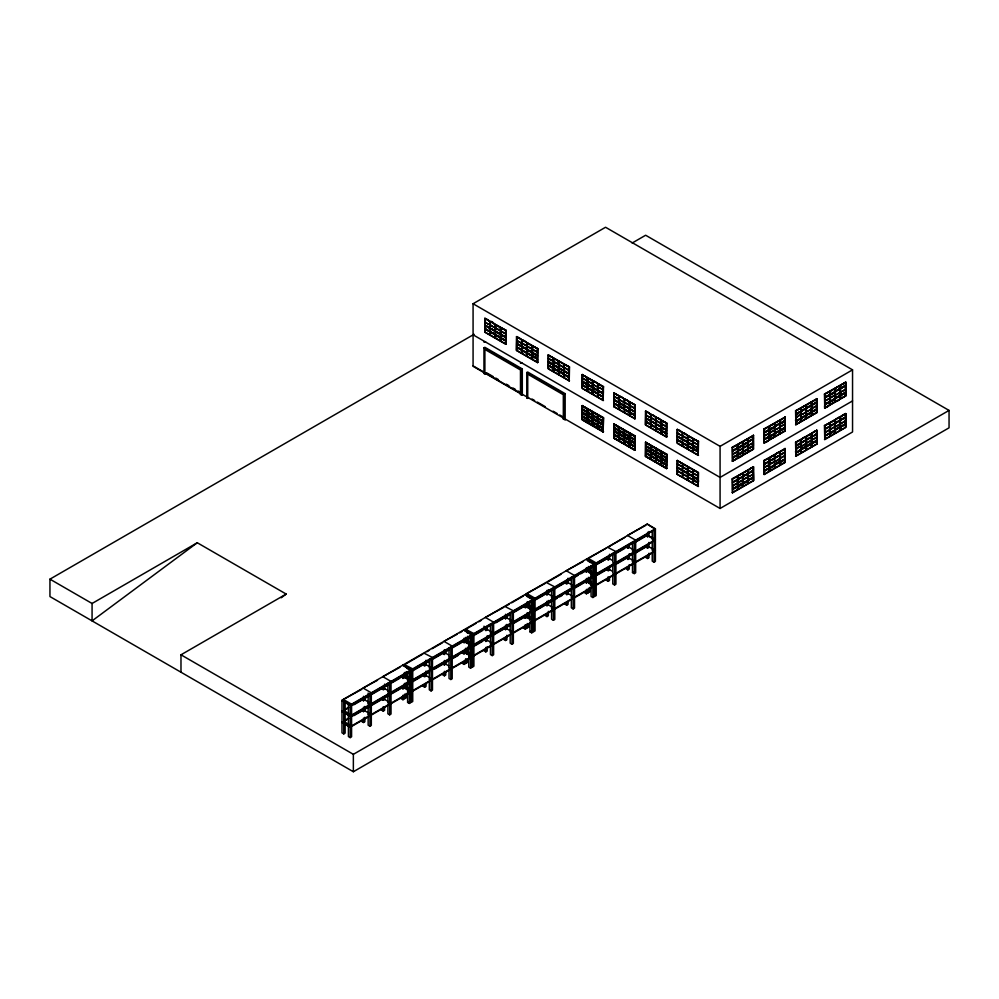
<?xml version="1.0" encoding="UTF-8"?>
<svg xmlns="http://www.w3.org/2000/svg" width="999" height="999" viewBox="0 0 999 999"><rect width="100%" height="100%" fill="white"/><g stroke="black" fill="none" stroke-linecap="round" stroke-linejoin="round"><path stroke-width="1.5" d="M197.278 542.744L92.07 620.891L92.07 603.483L197.278 542.744L286.189 594.068L281.181 597.789M483.528 372.34L473.076 366.296L473.076 303.746L605.556 227.26L852.547 369.855L852.547 431.98L720.079 508.466L522.302 394.28L520.479 394.255L520.479 369.967L484.89 349.425L484.89 373.713L485.776 373.201M484.802 318.406L506.156 330.369L505.844 344.33L484.802 332.18L484.802 318.406L505.844 330.557L505.844 344.33M485.014 318.756C491.221 319.268 492.857 329.021 485.014 321.728L485.139 318.681M485.014 325.174L489.985 327.909L485.014 325.174L485.139 322.128M485.014 325.649L489.985 328.371L489.86 331.418L485.014 328.621L485.014 325.649L489.985 328.371M489.86 325L485.014 322.202M490.272 324.762C489.223 313.549 502.759 335.264 490.397 324.7M632.13 243.044L645.641 235.24L949.05 410.414L949.05 427.822L353.359 771.74L49.95 596.565L49.95 579.158L474.088 334.29M485.014 328.621L489.86 331.418M506.156 344.156L485.014 332.068L485.014 329.096L489.985 331.818L489.985 334.79M490.272 328.209L495.254 330.944L490.272 328.209L490.397 325.162L495.254 327.972L495.117 331.019M490.397 328.609L495.254 331.406L490.397 328.609L490.272 331.656L495.254 334.39L490.272 331.656M484.802 332.18L485.114 318.219M489.985 331.818L485.014 329.096M490.397 332.055L495.254 334.852L490.397 332.055L490.397 335.027M500.374 327.635L500.511 330.532L500.374 327.635L495.529 324.837L495.529 327.809L500.511 330.532M500.786 327.872L500.786 330.844L500.786 327.872L506.156 330.369M495.529 331.256L500.511 333.978L500.511 331.006L495.529 328.271L495.529 331.256L500.374 334.053L500.511 331.006M495.529 331.718L500.511 334.453L500.511 337.425L500.374 334.528L495.529 331.718L495.529 334.69L500.374 337.5L495.654 334.615M500.786 331.318L500.924 334.215L505.644 337.088L500.786 334.29L500.786 331.318L505.769 334.041L505.644 337.088M495.529 335.164L500.511 337.899L500.511 340.871L500.374 337.974L495.529 335.164L495.654 338.062M484.84 341.596L483.953 342.108L485.776 342.133M495.254 337.824L495.254 334.852M500.786 334.765L505.769 337.487L500.786 334.765L500.786 337.737L505.769 340.459L500.786 337.737M484.89 373.713L483.953 373.176L483.953 347.802L484.84 347.29L522.302 368.918L522.302 395.367M500.786 338.199L505.769 340.934L500.786 338.199L500.786 341.183L500.924 338.124M516.483 336.7L537.837 348.663L537.524 362.625L516.483 350.474L516.483 336.7L537.524 348.838L537.524 362.625M516.695 337.05C522.902 337.562 524.537 347.302 516.695 340.022L516.82 336.975M505.769 343.906L505.644 341.009M516.695 343.469L521.678 346.191L516.695 343.469L516.82 340.422M516.695 343.943L521.678 346.665L521.54 349.712L516.695 346.915L516.695 343.943L521.678 346.665M521.54 343.294L516.695 340.497M521.953 343.057C519.567 336.738 529.22 342.345 526.935 345.791L522.077 342.982M516.695 346.915L521.54 349.712M537.837 362.437L516.695 350.362L516.695 347.39L521.678 350.112L521.678 353.084M532.192 348.826L527.21 346.091L527.21 343.119L532.067 345.929L532.192 348.826L532.192 345.854M521.953 346.503L526.935 349.225L526.935 346.253L522.077 343.456L521.953 346.503L526.935 349.225M522.077 346.903C527.684 347.202 530.182 357.367 521.953 349.95L522.077 346.903L526.935 349.7M516.483 350.474L516.795 336.513M526.935 345.791L526.798 342.882M526.935 346.253L526.798 349.3M527.21 346.091L527.335 343.044M527.335 346.491L527.335 349.463L532.192 352.272L527.21 349.538L527.21 346.566L532.192 349.288L532.192 352.272L532.192 349.288M521.678 350.112L516.695 347.39M521.953 349.95L526.935 352.672M526.935 353.147L521.953 350.424L526.935 353.147L526.798 356.193L526.798 353.221M532.467 346.154L532.467 349.138L532.467 346.154L537.837 348.663M485.776 373.626L483.953 373.601M522.077 353.321L522.077 350.349M532.467 349.6L532.604 352.51L537.325 355.382L532.467 352.572L532.467 349.6L537.45 352.335L537.325 355.382M532.467 353.047L537.45 355.781L537.325 358.828L532.467 356.019L532.467 353.047L537.45 355.781M532.467 356.019L537.325 358.828M521.366 362.687L520.479 363.199L522.302 363.224M532.604 356.418C533.191 365.035 529.42 349.85 537.45 359.215L537.45 362.2M537.45 359.215L532.467 356.493M483.953 347.802L521.416 369.43L522.302 368.918M548.164 354.982L569.517 366.958L569.205 380.919L548.164 368.768L548.164 354.982L569.205 367.132L569.205 380.919M548.501 355.269L553.359 358.067L553.221 361.114L553.221 358.142M548.501 358.241L553.359 361.039M548.501 358.716L553.359 361.513C556.381 370.592 540.771 355.307 553.359 364.485M528.621 397.939L526.798 397.914L526.798 372.54L527.684 372.028L565.147 393.656L565.147 420.104M553.633 358.379L553.633 361.351L553.633 358.379L558.616 361.101L558.478 364.148L558.478 361.176M553.359 361.513L553.221 364.56M553.633 361.825L553.758 364.722L558.616 367.52L558.616 364.548L553.633 361.825L553.633 364.797L558.616 367.52M558.891 361.413L558.891 364.385L558.891 361.413L563.873 364.136L563.748 367.182L558.891 364.385M553.359 364.96L548.376 362.237L553.359 364.96L553.359 367.932L548.376 365.209L553.359 367.932M553.633 365.272L558.616 367.994L558.478 371.041L553.633 368.244L553.633 365.272L558.616 367.994M558.616 364.548L558.478 367.595M558.891 364.86L559.015 367.757L563.873 370.554L563.873 367.582L558.891 364.86L558.891 367.832L563.748 370.629M553.221 368.481L553.221 371.453L553.221 368.481L548.376 365.671L553.359 368.406M553.633 368.244L558.616 370.966M553.633 368.718L558.616 371.441L558.616 374.413L558.478 371.516L553.633 368.718L553.633 371.69L553.758 368.643M558.891 368.306L563.873 371.029L563.748 374.076L558.891 371.278L558.891 368.306L563.873 371.029M569.13 367.182L569.005 370.229L564.285 367.345M558.891 371.278L563.748 374.076M559.015 371.678C559.615 380.282 555.844 365.11 563.873 374.475L563.873 377.447M520.479 394.255L521.366 393.743L484.84 372.652M569.517 366.958L564.285 364.373L564.148 367.42M522.302 394.717L520.479 394.692M564.148 370.866L569.13 373.601L564.148 370.866L564.285 367.819L569.13 370.617L569.005 373.676M564.285 371.266L569.13 374.063L564.285 371.266L564.148 374.313L569.13 377.035L564.148 374.313M563.873 374.475L558.891 371.753M564.285 374.712L569.13 377.51L564.285 374.712L564.285 377.684M526.798 397.914L527.684 397.402M569.13 380.482L569.13 377.51M582.13 374.6L603.483 386.563L603.171 400.524L582.13 388.374L582.13 374.6L603.171 386.738L603.171 400.524M582.467 374.875L587.312 377.672L587.187 380.719L587.187 377.747M582.467 377.847L587.312 380.644M582.467 378.321L587.312 381.118C590.347 390.197 574.737 374.925 587.312 384.091M587.599 377.984L587.599 380.956L587.599 377.984L592.582 380.706L592.444 383.766L592.444 380.781M526.798 372.54L564.26 394.168L565.147 393.656M587.312 381.118L587.187 384.165M587.599 381.431L587.724 384.328L592.582 387.125L592.582 384.153L587.599 381.431L587.599 384.403L592.582 387.125M592.857 381.019L592.857 383.991L592.857 381.019C599.063 381.531 600.699 391.283 592.857 383.991M587.312 384.565L582.33 381.843L587.312 384.565L587.312 387.537L582.33 384.815L587.312 387.537M587.599 384.877L592.582 387.6L592.444 390.646L587.599 387.849L587.599 384.877L592.582 387.6M592.582 384.153L592.444 387.2M592.857 384.465L592.981 387.362L597.702 390.247L592.857 387.437L592.857 384.465L597.839 387.187L597.702 390.247M587.187 388.087L587.187 391.059L587.187 388.087L582.33 385.289L587.312 388.012M587.599 387.849L592.582 390.572M587.599 388.324L592.582 391.046L592.582 394.018L592.444 391.121L587.599 388.324L587.599 391.296L587.724 388.249M592.857 387.912L597.839 390.634L597.702 393.681L592.857 390.884L592.857 387.912L597.839 390.634M603.483 386.563L602.971 389.835L598.239 386.963M592.857 390.884L597.702 393.681M592.981 391.283C593.581 399.9 589.81 384.715 597.839 394.081L597.839 397.053M598.114 390.472L603.096 393.206L598.114 390.472C595.766 384.153 605.456 389.66 602.971 393.281M598.239 390.871L603.096 393.681L598.239 390.871L598.114 393.918L603.096 396.653L598.114 393.918M597.839 394.081L592.857 391.358M598.239 394.318L603.096 397.115L598.239 394.318L598.239 397.29M582.13 405.656L603.483 417.619L603.171 432.018L582.13 419.867L582.13 405.656L603.483 418.057L598.239 415.484M582.467 405.944L603.171 418.231M582.467 406.368L587.312 409.165M527.734 398.451L527.734 374.163L563.324 394.717L563.324 418.993L564.21 418.481M563.324 418.993L565.147 419.018M582.467 408.916L587.187 411.788M582.467 409.34L587.312 412.187M582.467 409.815L587.187 412.687M613.811 392.882L635.164 404.857L634.852 418.818L613.811 406.668L613.811 392.882L634.852 405.032L634.852 418.818M587.312 408.741L587.187 422.552L587.312 408.741L582.33 406.019M587.599 409.053L587.599 422.789L587.599 409.053L592.582 411.775L592.444 425.586L592.582 411.775M603.096 400.099L602.971 397.19M587.724 409.403L592.582 412.212M587.724 411.95L592.444 414.822M582.467 415.796L587.187 418.681M587.724 412.849L592.444 415.721M618.868 396.041L618.868 399.013L618.868 396.041L614.023 393.244L614.023 396.216L618.993 398.938M619.28 396.278L619.28 399.25L619.28 396.278C625.486 396.778 627.122 406.531 619.28 399.25M614.023 399.662L618.993 402.385L618.993 399.413L614.023 396.69L614.023 399.662L618.993 402.385M592.857 412.088L592.857 425.824L592.857 412.088L597.839 414.81L597.839 428.559M587.312 415.584L582.33 412.862L587.312 415.634M592.981 412.437L597.839 415.247M614.023 400.124L618.993 402.859L618.868 405.906L614.023 403.109L614.023 400.124L618.993 402.859M587.599 415.934L592.582 418.668L587.599 415.896M582.467 419.243L603.483 431.406L582.442 419.255M618.993 399.413L618.868 402.46M592.444 415.297L587.599 412.45M592.981 414.985L597.702 417.857M619.28 399.725L619.405 402.622L624.125 405.494L619.28 402.697L619.28 399.725L624.263 402.447L624.125 405.494M614.023 403.109L618.993 405.831M592.981 415.422L597.839 418.256M587.187 419.155L582.33 416.346L587.312 419.081M587.724 418.843L592.444 421.715M614.023 403.571L618.993 406.306L618.993 409.278L618.868 406.381L614.023 403.571L614.023 406.556L635.164 418.631M592.981 415.884L597.702 418.768M587.599 419.38L592.444 422.19M180.981 672.215L180.981 654.807L286.189 594.068M619.28 403.171L624.263 405.894L624.125 408.941L619.28 406.143L619.28 403.171L624.263 405.894M613.811 406.668L614.123 392.707M624.537 402.285C622.152 395.966 631.805 401.573 629.52 405.007L624.662 402.21M598.239 418.019L602.971 420.891M619.28 406.143L624.125 408.941M619.405 406.543C619.992 415.147 616.233 399.975 624.263 409.34L624.263 412.312M592.981 421.878L597.702 424.75M598.239 418.931L602.971 421.803M603.483 417.619L603.096 431.593M629.795 402.347L629.795 405.319L629.795 402.347L635.164 404.857M624.537 405.731L629.52 408.454L629.52 405.482L624.662 402.684L624.537 405.731L629.52 408.454M597.702 421.778L592.857 418.981L597.839 421.665M624.662 406.131C630.269 406.431 632.767 416.595 624.537 409.178L624.662 406.131L629.52 408.928M598.239 421.903L603.096 424.7L598.114 422.015M629.52 405.007L629.382 402.11M629.52 405.482L629.382 408.529M603.096 421.253L598.114 418.531M629.795 405.794L629.919 408.691L634.652 411.576L629.795 408.766L629.795 405.794L634.777 408.516L634.652 411.576M624.263 409.34L619.28 406.618M624.537 409.178L629.52 411.9M597.702 425.224L592.857 422.427L597.839 425.149M598.239 424.912L602.971 427.784M629.52 412.375L624.537 409.652L629.52 412.375L629.382 415.422L629.382 412.45M598.114 425.462L602.971 428.259M629.795 409.24L634.777 411.963L629.795 409.24L629.795 412.212L634.777 414.935L629.795 412.212M624.662 412.55L624.662 409.578M598.239 428.783L598.239 415.047L603.096 417.844L603.171 432.018M629.795 412.687L634.777 415.409L629.795 412.687L629.795 415.659L629.919 412.612M613.811 423.951L635.164 435.914L634.852 450.312L613.811 438.161L613.811 423.951L635.164 436.351L629.919 433.766M618.993 427.035L618.868 440.846L618.993 427.035L614.023 424.3L634.852 436.526M614.023 424.737L618.993 427.46M614.023 427.272L618.868 430.082M614.023 427.747L618.868 430.544M614.023 428.184L618.868 430.981M645.491 411.176L666.845 423.139L666.533 437.1L645.491 424.962L645.491 411.176L666.533 423.326L666.533 437.1M619.28 427.335L619.28 441.083L619.28 427.335L624.263 430.07L624.263 443.806M634.777 418.381L634.652 415.484M619.405 427.697L624.263 430.494M619.405 430.244L624.125 433.116M645.704 417.944L650.674 420.679L645.704 417.944L645.829 414.897M619.405 430.669L624.125 433.591M614.023 434.165L618.868 436.963M619.405 431.143L624.125 434.016M645.704 418.419L650.674 421.153L650.549 424.2L645.704 421.391L645.704 418.419L650.674 421.153M624.662 430.731L629.52 433.541M613.811 438.161L635.164 450.124M650.549 417.782L645.704 414.972M650.961 417.545C648.576 411.226 658.229 416.82 655.943 420.267L651.086 417.47M624.662 433.279L629.382 436.151M645.704 421.391L650.549 424.2M624.662 433.703L629.52 436.513M666.845 436.925L645.704 424.837L645.704 421.865L650.674 424.587L650.674 427.572M618.868 437.437L614.148 434.528L618.993 437.362M619.405 437.125L624.125 440.01M624.662 434.178L629.382 437.05M624.263 440.397L619.28 437.637L624.125 440.472M629.52 433.104L629.382 446.915L629.52 433.104L624.537 430.382L624.662 444.043M650.961 420.991L655.943 423.713L655.943 420.741L651.086 417.944L650.961 420.991L655.943 423.713M629.795 433.416L629.795 447.152L629.795 433.416L634.777 436.138L634.852 450.312M624.125 436.988L619.28 434.228L624.263 436.963M651.086 421.378C656.693 421.678 659.19 431.843 650.961 424.438L651.086 421.378L655.943 424.188M624.537 437.225L629.52 439.997L624.662 437.187M645.491 424.962L645.804 411.001M655.943 420.267L655.806 417.37M655.943 420.741L655.806 423.788M656.218 420.579C653.833 414.26 663.486 419.855 661.201 423.301L656.343 420.504M629.919 436.313L634.652 439.185M650.674 424.587L645.704 421.865M650.961 424.438L655.943 427.16M629.795 436.863L634.652 439.66M624.662 440.172L629.382 443.044M629.919 437.212L634.652 440.097M655.943 427.634L650.961 424.9L655.943 427.634L655.806 430.681L655.806 427.709M635.164 435.914L634.652 449.95L613.811 437.737L634.852 449.875M661.475 420.641L661.475 423.613L661.475 420.641L666.845 423.139M656.218 424.026L661.201 426.748L661.201 423.776L656.343 420.979L656.218 424.026L661.201 426.748M656.343 424.425C661.95 424.712 664.447 434.89 656.218 427.472L656.343 424.425L661.201 427.222M651.086 427.797L651.086 424.825M661.201 423.301L661.063 420.404M661.201 423.776L661.063 426.823M661.475 424.088L661.613 426.985L666.333 429.857L661.475 427.06L661.475 424.088L666.458 426.81L666.333 429.857M656.218 427.472L661.201 430.194M629.382 443.519L624.537 440.709L629.52 443.444M629.919 443.206L634.652 446.078M661.201 430.669L656.218 427.934L661.201 430.669L661.063 433.716L661.063 430.744M661.475 427.535L666.458 430.257L661.475 427.535L661.475 430.507L666.458 433.229L661.475 430.507M656.343 430.844L656.343 427.872M634.652 446.553L629.795 443.743L634.777 446.478M661.475 430.981L666.458 433.703L661.475 430.981L661.475 433.953L661.613 430.906M645.491 442.245L666.845 454.208L666.533 468.606L645.491 456.456L645.491 442.245L666.845 454.645L661.613 452.06M650.674 459.065L650.674 445.317L645.704 442.594L666.533 454.82M645.704 442.594L645.491 456.456M645.704 443.032L650.674 445.754M645.704 445.566L650.549 448.364M645.704 446.041L650.549 448.838M645.704 446.478L650.549 449.275M677.172 429.47L698.526 441.433L698.214 455.394L677.172 443.244L677.172 429.47L698.214 441.62L698.214 455.394M677.509 429.745C683.428 430.269 685.239 440.197 677.509 432.717M666.458 436.675L666.333 433.778M651.086 445.991L655.943 448.788M645.704 449.488L650.674 452.21L645.704 449.45M651.086 448.526L655.806 451.411M677.509 433.191L682.367 435.989L682.23 439.048L677.384 436.238L682.23 439.048M651.086 448.963L655.806 451.873M645.829 452.385L650.549 455.257M651.086 449.438L655.806 452.31M645.704 452.934L650.549 455.731M655.943 448.364L655.806 462.175L655.943 448.364L650.961 445.629L651.086 459.303M656.343 449.026L661.201 451.823M655.943 455.207L650.961 452.485L655.943 455.244M682.642 435.839C680.257 429.508 689.909 435.114 687.624 438.561L682.767 435.764M656.343 451.573L661.063 454.445M656.343 451.998L661.063 454.92M651.086 455.419L655.806 458.291M656.343 452.472L661.063 455.344M661.201 451.398L661.063 465.209L661.201 451.398L656.218 448.663L656.343 462.337M687.899 435.901L687.899 438.873L687.899 435.901L692.881 438.623L692.757 441.67L692.757 438.698M661.475 451.71L661.475 465.447L661.475 451.71L666.458 454.433L666.533 468.606M682.367 439.435L677.384 436.713L682.367 439.435L682.23 442.482L677.384 439.685L682.23 442.482M682.642 439.273L687.624 442.008L687.624 439.036L682.767 436.226L682.642 439.273L687.624 442.008M682.767 439.672C688.373 439.972 690.871 450.137 682.642 442.719L682.767 439.672L687.624 442.47M687.624 438.561L687.487 435.664M687.624 439.036L687.487 442.082M687.899 439.335L688.024 442.245L692.881 445.042L692.881 442.07L687.899 439.335L687.899 442.32L692.881 445.042M661.613 454.607L666.333 457.48M682.367 442.882L677.384 440.159L682.367 442.882L682.367 445.854M682.642 442.719L687.624 445.454M661.613 455.032L666.333 457.954M655.806 458.766L650.961 455.969L655.943 458.691M656.343 458.454L661.063 461.338M687.624 445.916L682.642 443.194L687.624 445.916L687.487 448.963L687.487 445.991M661.613 455.507L666.333 458.379M656.218 459.003L661.063 461.8M693.294 441.833L693.294 438.861L693.294 441.833L698.014 444.705L698.139 441.658M666.845 454.208L666.333 468.244L645.491 456.019L666.533 468.169M687.899 442.782L692.881 445.517L692.757 448.563L687.899 445.754L687.899 442.782L692.881 445.517M682.767 446.091L682.767 443.119M692.881 442.07L692.757 445.117M693.156 442.382L698.139 445.104L698.014 448.151L693.156 445.354L693.156 442.382L693.294 445.279L698.014 448.151M687.899 445.754L692.881 448.489M661.613 461.488L666.333 464.373M687.899 446.228L692.881 448.963L692.881 451.935L692.757 449.038L687.899 446.228L687.899 449.2L688.024 446.153M698.526 441.433L693.156 438.936M666.333 464.847L661.475 462.038L666.458 464.772M677.172 460.527L698.526 472.502L698.214 486.463L677.172 474.313L677.172 460.527L698.214 472.677L698.214 486.463M698.139 448.551L693.156 445.829L693.156 448.801L698.014 451.598L693.294 448.726L693.294 445.754L698.139 448.551L698.014 451.598M677.509 460.814L682.367 463.611L682.367 466.583L677.509 463.786M698.139 451.998L693.156 449.263C694.068 457.629 690.197 442.669 698.139 451.998L698.139 454.97M677.509 464.26L682.367 467.057L682.23 470.104L677.384 467.307L682.23 470.104M682.642 466.895L682.767 463.848L687.624 466.645L687.624 469.617L682.767 466.82M677.509 470.679L682.23 473.551L682.367 470.504L677.384 467.782L682.367 470.504M473.076 303.746L720.079 446.341L852.547 369.855M677.509 471.153L682.367 473.951L682.367 476.923M687.624 466.645L687.624 469.617M687.899 466.958L687.899 469.93L687.899 466.958L692.881 469.68L692.757 472.739L692.881 469.68M682.642 470.342L687.624 473.064L687.624 470.092L682.767 467.295L682.642 470.342L687.624 473.064M687.624 473.538L682.642 470.816L687.624 473.538L687.487 476.585L687.487 473.613M677.172 474.313L698.526 486.276M687.624 470.092L687.487 473.139M687.899 470.404L688.024 473.301L692.881 476.098L692.881 473.126L687.899 470.404L687.899 473.376L692.881 476.098M687.624 476.511L682.767 473.713M732.217 447.352L753.558 435.389L753.558 449.175L732.529 461.313L732.217 447.352L737.587 444.855L737.587 447.827L732.729 450.624L737.587 447.827M763.898 429.058L785.251 417.095L785.251 430.881L764.21 443.019L763.898 429.058L769.267 426.561L769.267 429.533L764.41 432.33L769.267 429.533M795.579 410.776L816.932 398.801L816.932 412.587L795.891 424.737L795.579 410.776L800.948 408.266L800.948 411.238L796.091 414.048L800.948 411.238M824.45 394.106L845.803 382.142L845.803 395.916L824.762 408.067L824.45 394.106L829.819 391.596L829.819 394.568L824.962 397.377L829.819 394.568M693.156 469.992L698.139 472.727L698.139 475.699L693.156 472.964L693.156 469.992L693.294 472.889M753.558 435.389L732.529 447.54L732.529 461.313M785.251 417.095L764.21 429.245L764.21 443.019M816.932 398.801L795.891 410.951L795.891 424.737M845.803 382.142L824.762 394.28L824.762 408.067M737.986 444.617L742.844 441.82L742.844 444.792C734.814 454.158 738.586 438.973 737.986 447.589M743.244 441.583L747.976 438.698L748.101 441.758C740.072 451.123 743.843 435.939 743.244 444.555M753.358 435.739L748.376 438.474L748.513 441.521L753.358 438.711L753.234 435.664M769.667 426.323L774.387 423.451L774.525 426.498C766.495 435.864 770.266 420.691 769.667 429.295M779.782 420.492L774.799 423.214L774.937 426.261L779.782 423.464L779.782 420.492L779.657 423.389L774.937 426.261M780.194 420.254L785.039 417.457L785.039 420.429C777.01 429.795 780.781 414.61 780.194 423.226M806.205 405.232L801.223 407.954L801.348 411.001L806.205 408.204L806.205 405.232L806.081 408.129L801.348 411.001M811.463 402.197L806.48 404.92L806.618 407.967L811.463 405.169L811.463 402.197L811.338 405.094L806.618 407.967M811.875 401.96L816.72 399.163L816.595 402.06L811.737 404.857L811.737 401.885L811.737 404.857M830.231 391.358L834.952 388.486L835.077 391.533C827.047 400.911 830.818 385.726 830.231 394.343M840.334 385.527L835.351 388.249L835.489 391.296L840.334 388.499L840.334 385.527L840.209 388.424L835.489 391.296M845.591 382.492L840.621 385.214L840.746 388.261L845.591 385.464L845.466 382.417M687.899 473.851L692.881 476.573L692.881 479.545L692.757 476.648L687.899 473.851L687.899 476.823L692.881 479.545M682.767 477.16L682.767 474.188L687.624 476.985L687.487 480.032L687.624 476.985M692.881 473.126L692.757 476.173M737.861 447.515L742.844 444.792M743.119 444.48L748.101 441.758M769.542 429.22L774.525 426.498M780.057 423.151L785.039 420.429M830.094 394.268L835.077 391.533M693.156 473.439L698.139 476.173L698.014 479.22L693.156 476.411L693.156 473.439L693.294 476.336L698.014 479.22M811.875 404.932L816.595 402.06M687.899 476.823L688.024 473.776M737.587 448.301L732.604 451.024L737.587 448.301L737.587 451.273L732.729 454.07M737.861 447.989L742.844 445.267L742.844 448.239L737.861 450.961L737.861 447.989L742.844 445.267M743.119 444.955L748.101 442.22L743.119 444.955L743.244 448.002L743.244 445.03M748.376 441.908L753.234 439.11L753.358 442.157C745.516 449.438 747.152 439.697 753.358 439.185M769.267 430.007L764.285 432.729L769.267 430.007L769.267 432.979L764.41 435.776L764.41 432.804M769.542 429.695L774.525 426.973L769.542 429.695L769.667 432.742L769.667 429.77M774.799 426.66L779.657 423.863L779.782 426.91C771.94 434.19 773.576 424.438 779.782 423.938M780.057 423.626L785.039 420.891L785.039 423.876L780.057 426.598L780.057 423.626L785.039 420.891M800.811 411.638C788.411 420.929 804.058 405.694 800.948 414.685L796.091 417.495L796.091 414.51M801.223 411.401L806.081 408.603L806.205 411.65C798.363 418.931 799.999 409.19 806.205 408.678M806.48 408.366L811.338 405.569L811.463 408.616C803.621 415.896 805.256 406.143 811.463 405.644M811.737 405.332L816.72 402.609L811.737 405.332L811.875 408.379L811.875 405.407M829.819 395.042L824.837 397.777L829.819 395.042L829.819 398.014L824.962 400.824L824.962 397.852M830.094 394.73L835.077 392.008L830.094 394.73L830.231 397.777L830.231 394.805M835.351 391.695L840.209 388.898L840.334 391.945C832.492 399.225 834.128 389.485 840.334 388.973M840.621 388.661L845.466 385.864L845.591 388.911C837.761 396.191 839.397 386.438 845.591 385.939M687.899 477.297L687.899 480.269L687.899 477.297L692.881 480.019L692.757 483.066L692.881 480.019M743.119 447.927L748.101 445.192L747.976 442.145M769.542 432.667L774.525 429.945L774.387 426.898M811.737 408.304L816.72 405.582L816.595 402.535M830.094 397.714L835.077 394.98L834.952 391.933M737.587 454.72L732.729 457.517L737.587 454.72L737.587 451.748L732.729 454.545M737.861 451.436L742.844 448.701L742.844 451.685C734.814 461.051 738.586 445.866 737.986 454.483M743.119 448.401L747.976 445.591L748.101 448.638C740.072 458.017 743.843 442.832 743.244 451.448M748.513 448.401L748.376 445.354L753.358 442.632L753.358 445.604L748.376 448.326L753.358 445.604M769.267 433.454L764.285 436.176L764.285 439.148L769.267 436.426L769.13 433.379L769.13 436.351M769.542 433.141L774.387 430.344L774.525 433.391C766.495 442.757 770.266 427.572 769.667 436.188M774.937 433.154L774.799 430.107L779.782 427.372L779.782 430.357L774.799 433.079L779.782 430.357M780.057 427.072L785.039 424.338L785.039 427.31C777.01 436.688 780.781 421.503 780.194 430.119M801.348 417.894L801.223 414.847L806.205 412.125L806.205 415.097L801.223 417.819L806.205 415.097M806.618 414.86L806.48 411.813L811.463 409.091L811.463 412.063L806.48 414.785L811.463 412.063M811.737 408.778L816.72 406.056L816.595 408.953L811.737 411.75L811.737 408.778L811.737 411.75M829.819 398.489L824.837 401.211L824.837 404.195L829.819 401.461L829.682 398.414L829.682 401.386M830.094 398.176L834.952 395.379L835.077 398.426C827.047 407.792 830.818 392.619 830.231 401.223M835.489 398.189L835.351 395.142L840.334 392.42L840.334 395.392L835.351 398.114L840.334 395.392M840.746 395.154L840.621 392.108L845.591 389.385L845.591 392.357L840.621 395.08L845.591 392.357M693.294 479.782L693.294 476.81C690.684 480.269 700.549 485.964 698.139 479.607L693.294 476.81L698.139 479.607M737.861 454.408L742.844 451.685M743.119 451.373L748.101 448.638M769.542 436.113L774.525 433.391M780.057 430.045L785.039 427.31M830.094 401.148L835.077 398.426M693.294 480.257C693.88 488.873 690.109 473.688 698.139 483.054L698.139 486.026M764.41 439.223L769.267 436.426M796.091 420.929L800.948 418.131C802.16 407.03 788.223 428.359 800.948 418.131M811.875 411.825L816.595 408.953M824.962 404.27L829.819 401.461M737.587 455.182L732.604 457.917L737.587 455.182L737.587 458.166L732.729 460.964M737.861 454.882C745.766 447.502 744.005 457.48 737.861 457.854L737.861 454.882L742.844 452.147M743.119 451.835L748.101 449.113L743.119 451.835L743.244 454.895L743.244 451.91M753.246 435.202L753.246 448.988L748.376 451.773L748.376 448.801L753.234 446.004L753.358 449.051L732.217 461.138M769.267 436.9L764.285 439.622L769.267 436.9C771.59 440.297 761.85 445.929 764.41 439.697M769.542 436.588L774.525 433.866L769.542 436.588L769.667 439.635L769.667 436.663M774.799 433.554L779.782 430.819L779.782 433.791L774.937 436.6L774.799 433.554L779.782 430.819M785.039 427.784L780.194 430.581L780.057 433.491L780.057 430.507L784.914 427.709L785.039 430.756L763.898 442.844M800.811 418.531L795.966 421.328L800.811 418.531L800.948 421.578L796.091 424.375L796.091 421.403M801.223 418.294L806.205 415.572L806.205 418.544L801.348 421.341L801.223 418.294L806.205 415.572M806.48 415.259L811.463 412.537L811.463 415.509L806.618 418.306L806.48 415.259L811.463 412.537M811.737 412.225L816.72 409.49L811.737 412.225L811.875 415.272L811.875 412.3M829.819 401.935L824.837 404.657L829.819 401.935C832.155 405.332 822.402 410.964 824.962 404.732M830.094 401.623L835.077 398.901L830.094 401.623L830.231 404.67L830.231 401.698M835.489 398.663C842.944 391.146 841.757 401.099 835.351 401.561L835.351 398.589L840.334 395.866M845.803 395.916L840.621 398.526L840.621 395.554L845.466 392.757L845.591 395.804L824.45 407.879M753.358 446.078L748.376 448.801M845.591 392.832L840.621 395.554M743.119 454.82L748.101 452.085L747.976 449.038M769.542 439.56L774.525 436.838L774.387 433.791M780.057 433.491L785.251 430.881M811.737 415.197L816.932 412.587M830.094 404.595L835.077 401.873L834.952 398.826M795.579 424.55L816.72 412.475L816.62 398.626M852.547 400.924L720.079 477.41L473.076 334.802M343.768 733.89L343.768 723.538L345.142 722.752L345.142 733.104L343.768 733.89L341.983 732.854L341.983 700.237L402.535 665.284L410.764 670.029L410.764 702.647L409.39 703.433L407.604 702.409L407.604 693.531M411.363 670.204L403.134 664.934L463.698 629.969L471.928 634.727L471.928 667.344L470.554 668.131L468.756 667.095L468.756 658.216M472.527 634.889L464.298 629.62L524.85 594.667L533.079 599.412L533.079 632.03L531.705 632.817L529.92 631.793L529.92 622.914M533.678 599.587L525.449 594.318L586.013 559.353L594.243 564.11L594.243 596.715L592.869 597.514L591.071 596.478L591.071 587.599M586.613 559.527L647.165 524.05L655.394 528.796L655.394 561.413L654.02 562.2L652.235 561.163L652.235 552.297M361.713 689.372L343.356 699.45L351.586 704.195L351.586 736.812L350.212 737.612L348.414 736.575L348.414 726.223M377.51 680.244L363.087 688.061L371.316 692.806L371.316 725.424L369.942 726.223L368.144 725.187L368.144 716.308M399.85 667.344L382.804 676.673L391.034 681.418L391.034 714.035L389.66 714.834L387.874 713.798L387.874 704.919M405.819 663.898L422.864 654.058M426.86 651.76L429.483 650.237M432.105 648.726L442.594 642.669M457.08 634.303L443.968 641.358L452.197 646.116L452.197 678.733L450.824 679.52L449.026 678.483L449.026 669.605M459.702 632.792L462.325 631.281M466.983 628.596L476.161 623.289M478.783 621.778L481.406 620.267M503.746 607.367L485.389 617.444L493.618 622.19L493.618 654.807L492.257 655.606L490.459 654.57L490.459 645.691M509.053 604.295L505.119 606.568L513.349 610.801L513.349 643.418L511.975 644.218L510.189 643.181L510.189 634.303M511.675 602.784L523.476 595.966M545.179 583.441L526.823 593.518L535.052 598.276L535.052 630.893L533.678 631.68L533.678 599.063L594.243 564.11M547.864 581.893L560.976 574.325M583.329 561.426L566.283 570.741L574.512 575.499L574.512 608.116L573.139 608.903L571.341 607.867L571.341 598.988M606.343 548.139L587.986 558.216L596.216 562.961L596.216 595.579L594.842 596.378L594.842 563.761L655.394 528.796M609.015 546.59L624.75 537.499M645.791 525.349L627.434 535.439L635.664 540.184L635.664 572.802L634.29 573.601L632.504 572.564L632.504 563.686M588.399 560.564L589.772 559.765M732.217 478.846L753.558 466.883L753.558 480.669L732.529 492.807L732.217 478.846L737.587 476.348L737.587 479.32L732.729 482.117M763.898 460.564L785.251 448.588L785.251 462.375L764.21 474.525L763.898 460.564L769.267 458.054L769.267 461.026L764.41 463.836L764.41 460.851M795.579 442.27L816.932 430.307L816.932 444.08L795.891 456.231L795.579 442.27L800.948 439.76L800.948 442.744L796.091 445.542L796.091 442.569M824.45 425.599L845.803 413.636L845.803 427.41L824.762 439.56L824.45 425.599L829.819 423.101L829.819 426.073L824.962 428.871L824.962 425.899M753.558 466.883L732.529 479.033L732.529 492.807M785.251 448.588L764.21 460.739L764.21 474.525M816.932 430.307L795.891 442.445L795.891 456.231M845.803 413.636L824.762 425.774L824.762 439.56M737.986 476.111L742.844 473.314L742.844 476.286L737.861 479.008L737.861 476.036L737.861 479.008M743.244 473.076L748.101 470.279L748.101 473.251L743.119 475.974L743.119 473.002L743.119 475.974M769.667 457.817L774.525 455.02L774.525 457.992L769.542 460.714L769.542 457.742L769.542 460.714M779.782 451.985C773.576 452.485 771.94 462.237 779.782 454.957L779.657 451.91L779.782 454.957M780.194 451.748L785.039 448.951L785.039 451.923L780.057 454.645L780.057 451.673L780.057 454.645M806.205 436.725C799.999 437.237 798.363 446.99 806.205 439.697L806.081 436.65L806.205 439.697M811.463 433.691L806.618 436.488L806.618 439.473L811.463 436.663L811.338 433.616L811.463 436.663M811.875 433.454C819.605 425.949 817.819 436.088 811.737 436.351L811.737 433.379L811.737 436.351M830.231 422.864L835.077 420.055L835.077 423.027L830.094 425.761L830.094 422.789L830.094 425.761M840.334 417.02C834.128 417.532 832.492 427.272 840.334 419.992L840.209 416.945L840.334 419.992M845.591 413.986C839.397 414.498 837.761 424.238 845.591 416.958L845.466 413.911M737.587 479.795L732.604 482.517L737.587 479.795L737.587 482.767L732.729 485.564M737.861 479.483L742.844 476.76L742.844 479.732L737.861 482.455L737.861 479.483L742.844 476.76M743.119 476.448L748.101 473.726L743.119 476.448L743.244 479.495L743.244 476.523M748.376 473.414L753.234 470.604L753.358 473.651C745.516 480.944 747.152 471.191 753.358 470.679M769.267 461.501L764.285 464.223L769.267 461.501L769.267 464.473L764.41 467.27L764.41 464.298M769.542 461.188L774.525 458.466L769.542 461.188L769.667 464.235L769.667 461.263M774.799 458.154L779.657 455.357L779.782 458.404C771.94 465.684 773.576 455.931 779.782 455.432M780.057 455.119L785.039 452.397L785.039 455.369L780.057 458.091L780.057 455.119L785.039 452.397M800.811 443.131C788.411 452.422 804.058 437.187 800.948 446.178L796.091 448.988L796.091 446.016M801.223 442.894L806.081 440.097L806.205 443.144C798.363 450.424 799.999 440.684 806.205 440.172M806.618 439.935L811.463 437.137L811.463 440.109L806.48 442.832L806.48 439.86L811.463 437.137M811.737 436.825L816.72 434.103L811.737 436.825L811.875 439.872L811.875 436.9M829.819 426.536L824.837 429.27L829.819 426.536L829.819 429.52L824.962 432.317L824.962 429.345M830.094 426.236L835.077 423.501L830.094 426.236L830.231 429.283L830.231 426.311M835.351 423.189L840.209 420.392L840.334 423.439C832.492 430.719 834.128 420.979 840.334 420.467M840.621 420.154L845.466 417.357L845.591 420.404C837.761 427.684 839.397 417.944 845.591 417.432M341.983 700.237L350.212 704.994L410.764 670.029M403.134 664.934L411.363 669.68L471.928 634.727M464.298 629.62L472.527 634.377L533.079 599.412M351.586 704.72L369.942 694.118L369.942 704.47L368.144 703.433L368.144 693.081M371.316 693.331L389.66 682.729L389.66 693.081L387.874 692.045L387.874 683.179M391.034 681.942L409.39 671.34L409.39 681.693L407.604 680.656L407.604 671.79M412.737 669.405L431.093 658.816L431.093 669.168L429.308 668.131L429.308 659.253M432.467 658.016L450.824 647.427L450.824 657.779L449.026 656.743L449.026 647.864M452.197 646.628L470.554 636.026L470.554 646.39L468.756 645.354L468.756 636.475M473.901 634.103L492.257 623.501L492.257 633.853L490.459 632.817L490.459 623.95M493.618 622.714L511.975 612.112L511.975 622.464L510.189 621.428L510.189 612.562M513.349 611.326L531.705 600.724L531.705 611.076L529.92 610.039L529.92 601.161M535.052 598.788L553.409 588.199L553.409 598.551L551.61 597.514L551.61 588.636M554.782 587.4L573.139 576.81L573.139 587.162L571.341 586.126L571.341 577.247M574.512 576.011L592.869 565.409L592.869 575.774L591.071 574.737L591.071 565.859M596.216 563.486L614.572 552.884L614.572 563.236L612.774 562.2L612.774 553.334M615.933 552.097L634.29 541.495L634.29 551.848L632.504 550.811L632.504 541.945M635.664 540.709L654.02 530.107L654.02 540.459L652.235 539.423L652.235 530.544M344.667 709.565L348.614 707.28M351.248 705.769L361.763 699.687M364.398 698.176L382.804 687.537M384.128 686.788L388.074 684.502M390.696 682.991L402.535 676.148M405.819 674.25L408.454 672.739M412.4 670.454L424.238 663.623M425.549 662.861L429.495 660.589M432.13 659.065L442.657 652.996M445.279 651.473L449.225 649.2M451.86 647.677L463.698 640.846M466.983 638.948L469.617 637.424M473.563 635.152L485.389 628.309M486.713 627.559L490.659 625.274M493.281 623.763L505.119 616.92M506.443 616.171L510.389 613.886M513.011 612.362L524.85 605.531M534.715 599.837L546.553 593.006M547.864 592.245L551.81 589.972M554.445 588.448L566.283 581.618M567.594 580.856L571.54 578.583M574.175 577.06L584.69 570.991M589.298 568.331L591.932 566.808M595.866 564.535L607.704 558.216M609.028 556.942L612.974 554.657M615.596 553.146L627.434 546.303M628.758 545.541L632.692 543.269M635.327 541.745L647.165 534.915M743.119 479.42L748.101 476.698L747.976 473.651M769.542 464.16L774.525 461.438L774.387 458.391M811.737 439.797L816.72 437.075L816.595 434.028M830.094 429.208L835.077 426.473L834.952 423.426M344.667 710.077L348.601 707.816M353.846 704.782L361.713 700.237M365.709 697.939L369.642 695.666M372.265 694.155L381.431 688.848M385.427 686.55L388.049 685.027M391.983 682.767L399.85 678.221M412.375 670.991L422.864 664.934L424.662 665.971L426.036 665.172M426.86 662.624L429.483 661.113M433.416 658.841L442.594 653.546L444.393 654.582M445.279 651.997L449.213 649.725M451.835 648.214L462.325 642.157M473.538 635.676L482.717 630.381M495.879 622.777L503.746 618.231M507.742 615.933L510.364 614.41M514.298 612.137L523.476 606.843M536.001 599.612L545.179 594.318M549.175 592.007L551.798 590.496M554.42 588.985L564.91 582.929L566.695 583.965L568.069 583.166M568.906 580.619L571.528 579.108M575.461 576.835L578.084 575.324M580.706 573.801L584.64 571.54M589.298 568.843L591.92 567.332M595.854 565.059L606.343 559.003M616.883 552.922L624.75 548.376M635.302 542.282L645.791 536.226M737.587 486.213L732.604 488.936L737.587 486.213L737.587 483.241L732.729 486.038M737.861 482.929L742.844 480.207L742.844 483.179C734.814 492.544 738.586 477.36 737.986 485.976M743.119 479.895L747.976 477.085L748.101 480.144C740.072 489.51 743.843 474.325 743.244 482.942M748.513 479.907L748.376 476.86L753.358 474.125L753.358 477.097L748.376 479.832L753.358 477.097M769.267 464.947L764.285 467.669L764.285 470.641L769.267 467.919L769.13 464.872L769.13 467.844M769.542 464.635L774.387 461.838L774.525 464.885C766.495 474.25 770.266 459.065 769.667 467.682M774.937 464.647L774.799 461.6L779.782 458.878L779.782 461.85L774.799 464.572L779.782 461.85M780.057 458.566L785.039 455.831L785.039 458.816C777.01 468.181 780.781 452.997 780.194 461.613M801.348 449.388L801.223 446.341L806.205 443.618L806.205 446.59L801.223 449.313L806.205 446.59M811.463 440.584L806.48 443.306L806.618 446.353L811.463 443.556L811.463 440.584L811.338 443.481L806.618 446.353M811.737 440.272L816.72 437.55L816.595 440.447L811.737 443.244L811.737 440.272L811.737 443.244M829.819 429.982L824.837 432.717L824.837 435.689L829.819 432.954L829.682 429.907L829.682 432.879M830.094 429.67L834.952 426.873L835.077 429.92C827.047 439.298 830.818 424.113 830.231 432.729M835.489 429.682L835.351 426.635L840.334 423.913L840.334 426.885L835.351 429.607L840.334 426.885M840.746 426.648L840.621 423.601L845.591 420.879L845.591 423.851L840.621 426.573L845.591 423.851M361.713 699.725L363.499 700.761L364.872 699.962L364.872 697.002M381.431 688.336L383.229 689.372L384.603 688.573L384.603 684.14M401.161 676.947L402.959 677.984L404.333 677.185L404.333 672.752M422.864 664.41L424.662 665.446L426.036 664.66L426.036 660.227M442.594 653.021L444.393 654.058L445.754 653.271L445.754 650.312M462.325 641.633L464.11 642.669L465.484 641.882L465.484 637.437M484.028 626.148L484.028 629.108L485.814 630.144L487.187 629.345L487.187 626.385M503.746 617.719L505.544 618.756L506.918 617.956L506.918 614.997M523.476 606.331L525.274 607.367L526.648 606.568L526.648 603.608M545.179 593.793L546.977 594.83L548.351 594.043L548.351 589.597M564.91 582.405L566.695 583.441L568.069 582.654L568.069 578.209M584.64 571.016L586.425 572.052L587.799 571.266L587.799 568.306M606.343 558.491L608.129 559.527L609.502 558.728L609.502 554.295M626.061 547.102L627.859 548.139L629.233 547.34L629.233 544.38M645.791 535.714L647.589 536.75L648.963 535.951L648.963 531.518M345.142 711.875L343.768 712.662L343.768 723.026L345.142 722.227L345.142 713.348M383.229 689.884L384.603 689.098M402.959 678.496L404.333 677.709M466.083 642.045L467.457 641.258M485.814 630.656L487.187 629.87M525.274 607.879L526.648 607.092L530.132 609.103M608.129 560.039L609.502 559.253M737.861 485.901L742.844 483.179M743.119 482.867L748.101 480.144M769.542 467.607L774.525 464.885M780.057 461.538L785.039 458.816M830.094 432.654L835.077 429.92M764.41 470.716L769.267 467.919M796.091 452.435L800.948 449.625C802.16 438.524 788.223 459.852 800.948 449.625M811.875 443.319L816.595 440.447M824.962 435.764L829.819 432.954M737.449 486.613L732.604 489.41L737.587 486.688L737.587 489.66L737.587 486.688M742.844 483.641L737.986 486.451L737.986 489.423L737.861 486.376C745.891 476.998 742.12 492.182 742.707 483.566M743.119 483.341L748.101 480.606L743.119 483.341L743.244 486.388L743.244 483.416M748.376 483.279L748.376 480.294L753.358 477.572L753.358 480.544L732.217 492.632M769.13 468.319L764.285 471.116L769.267 468.394L769.267 471.366L769.267 468.394M769.542 468.081L774.525 465.359L769.542 468.081L769.667 471.128L769.667 468.156M774.799 468.019L774.799 465.047C782.829 455.681 779.058 470.854 779.657 462.25M785.039 459.278L780.194 462.087L780.057 464.985L780.057 462.013L784.914 459.203L785.039 462.25L763.898 474.338M800.811 450.025C788.286 459.24 804.345 444.193 800.811 452.997M801.223 452.759L801.223 449.787C809.252 440.422 805.481 455.606 806.081 446.99M806.48 449.725L806.48 446.753C814.51 437.387 810.738 452.572 811.338 443.956M811.737 443.718L816.72 440.996L811.737 443.718L811.875 446.765L811.875 443.793M829.682 433.354L824.837 436.163L829.819 433.429L829.819 436.401L829.819 433.429M830.094 433.116L835.077 430.394L830.094 433.116L830.231 436.163L830.231 433.191M835.351 433.054L835.351 430.082C843.381 420.716 839.61 435.901 840.209 427.285M840.621 430.02L840.621 427.048L845.591 424.325L845.591 427.297L824.45 439.373M753.358 477.572L748.376 480.294M779.782 462.325L774.799 465.047M806.205 447.065L801.223 449.787M811.463 444.031L806.48 446.753M840.334 427.36L835.351 430.082M845.591 424.325L840.621 427.048M795.579 456.043L816.72 443.968L816.62 430.119M551.61 597.514L552.984 596.715M411.363 680.556L471.928 645.591M533.079 610.289L472.527 645.242L470.729 644.218M533.678 609.939L594.243 574.974M655.394 539.672L594.842 574.625L586.613 569.88M351.586 715.596L369.942 704.994L369.942 715.346L368.144 714.31L368.144 705.431M371.316 704.195L389.66 693.606L389.66 703.958L387.874 702.921L387.874 694.043M391.034 692.806L409.39 682.217L409.39 692.569L407.604 691.533L407.604 682.654M412.737 680.282L431.093 669.68L431.093 680.044L429.308 679.008L429.308 670.129M432.467 668.893L450.824 658.291L450.824 668.643L449.026 667.607L449.026 658.741M452.197 657.504L470.554 646.902L470.554 657.255L468.756 656.218L468.756 647.352M473.901 644.967L492.257 634.377L492.257 644.73L490.459 643.693L490.459 634.815M493.618 633.578L511.975 622.989L511.975 633.341L510.189 632.305L510.189 623.426M513.349 622.19L531.705 611.6L531.705 621.952L529.92 620.916L529.92 612.037M535.052 609.665L553.409 599.063L553.409 609.415L551.61 608.391L551.61 599.512M554.782 598.276L573.139 587.674L573.139 598.026L571.341 596.99L571.341 588.124M574.512 586.888L592.869 576.286L592.869 586.638L591.071 585.601L591.071 575.249L592.869 576.286M596.216 574.35L614.572 563.761L614.572 574.113L612.774 573.076L612.774 564.198M615.933 562.961L634.29 552.372L634.29 562.724L632.504 561.688L632.504 552.809M635.664 551.573L654.02 540.983L654.02 551.336L652.235 550.299L652.235 541.421M344.667 720.429L348.614 718.156M351.248 716.633L361.763 710.564M364.398 709.04L381.493 699.175L383.229 700.237L384.603 699.45L384.603 696.49M384.128 697.652L388.074 695.379M390.696 693.855L402.535 687.025M405.819 685.127L408.454 683.603M412.4 681.33L424.238 674.5M425.549 673.738L429.495 671.453M432.13 669.942L442.657 663.86M445.279 662.349L449.225 660.064M451.86 658.553L463.698 651.71M466.983 649.812L469.617 648.301M473.563 646.016L485.389 639.185M486.713 638.423L490.659 636.151M493.281 634.627L505.119 627.797M506.443 627.035L510.389 624.762M513.011 623.239L523.538 617.17L525.274 618.231L526.648 617.444L526.648 614.485M534.715 610.714L546.553 603.883M547.864 603.121L551.81 600.836M554.445 599.325L564.959 593.244L566.695 594.318L568.069 593.518L568.069 590.559M567.594 591.733L571.54 589.447M574.175 587.936L584.69 581.855M589.298 579.195L591.932 577.684M595.866 575.399L607.704 568.568M609.028 567.807L612.974 565.534M615.596 564.01L627.434 557.18M628.758 556.418L632.692 554.145M635.327 552.622L647.165 545.791M344.667 720.953L348.601 718.681M353.846 715.659L361.713 711.113M365.709 708.803L369.642 706.543M372.265 705.019L381.431 699.725M384.116 698.176L388.049 695.903M391.983 693.631L401.161 688.336M412.375 681.855L421.553 676.56M426.86 673.501L429.483 671.99M434.727 668.955L442.594 664.41M445.279 662.861L447.902 661.35M451.835 659.078L458.391 655.294M474.85 645.791L482.717 641.258M488.012 638.186L490.634 636.675M493.256 635.164L503.746 629.108M507.742 626.798L510.364 625.287M514.298 623.014L523.476 617.719M534.69 611.238L545.179 605.182M549.175 602.884L551.798 601.373M554.42 599.85L557.042 598.339M559.665 596.828L562.287 595.317M567.594 592.245L571.528 589.972M575.461 587.712L584.64 582.405M597.165 575.174L606.343 569.88M616.883 563.786L626.061 558.491M635.302 553.159L645.791 547.102L647.589 548.139L648.963 547.34M361.713 710.601L363.499 711.625L364.872 710.838L364.872 706.405M401.161 687.811L402.959 688.848L404.333 688.061L404.333 683.616M422.864 675.287L424.662 676.323L426.036 675.536L426.036 671.091M442.594 663.898L444.393 664.934L445.754 664.135L445.754 661.188M462.325 652.509L464.11 653.546L465.484 652.747L465.484 648.314M484.028 639.984L485.814 641.008L487.187 640.222L487.187 635.789M503.746 628.583L505.544 629.62L506.918 628.833L506.918 624.4M545.179 604.67L546.977 605.706L548.351 604.907L548.351 600.474M584.64 581.893L586.425 582.929L587.799 582.13L587.799 579.17M606.343 569.355L608.129 570.392L609.502 569.605L609.502 566.645M626.061 557.966L627.859 559.003L629.233 558.216L629.233 553.771M645.791 546.578L647.589 547.614L648.963 546.828L648.963 542.382M426.036 676.048L424.662 676.835L422.864 675.811M467.457 652.135L466.083 652.921L469.567 654.932M485.814 641.533L487.187 640.734M566.695 594.83L568.069 594.043M608.129 570.916L609.502 570.117M627.859 559.527L629.233 558.728M632.504 561.688L633.878 560.889M411.363 691.433L471.928 656.468L464.872 652.397M533.079 621.153L472.527 656.118L470.729 655.082M533.678 620.816L594.243 585.851M655.394 550.536L594.842 585.501L586.613 580.756M351.586 726.46L369.942 715.871L369.942 726.223M371.316 715.072L389.66 704.47L389.66 714.834M391.034 703.683L409.39 693.081L409.39 703.433M412.737 691.158L431.093 680.556L431.093 690.908L432.467 690.122L432.467 657.504L424.238 653.271M432.467 679.77L450.824 669.168L450.824 679.52M452.197 668.368L470.554 657.779L470.554 668.131M473.901 655.844L492.257 645.242L492.257 655.606M493.618 644.455L511.975 633.853L511.975 644.218M513.349 633.066L531.705 622.464L531.705 632.817M535.052 620.541L553.409 609.939L553.409 620.292L554.782 619.505L554.782 586.888L546.553 582.654M554.782 609.153L573.139 598.551L573.139 608.903M574.512 597.752L592.869 587.162L592.869 597.514M596.216 585.227L614.572 574.625L614.572 584.989L615.933 584.19L615.933 551.573L607.704 547.34M615.933 573.838L634.29 563.236L634.29 573.601M635.664 562.449L654.02 551.848L654.02 562.2M363.087 720.679L361.713 721.465L363.499 722.502L364.872 721.715L364.872 717.27M505.119 638.673L503.746 639.46L505.544 640.496L506.918 639.71L506.918 635.264M381.431 710.077L383.229 711.113L384.603 710.326L384.603 707.367M401.161 698.688L402.959 699.725L404.333 698.938L404.333 694.492M422.864 686.163L424.662 687.2L426.036 686.4L426.036 683.441M442.594 674.775L444.393 675.811L445.754 675.012L445.754 672.052M462.325 663.373L464.11 664.41L465.484 663.623L465.484 659.19M484.028 650.849L485.814 651.885L487.187 651.098L487.187 646.653M523.476 628.071L525.274 629.108L526.648 628.309L526.648 625.362M545.179 615.546L546.977 616.583L548.351 615.784L548.351 611.351M564.91 604.158L566.695 605.182L568.069 604.395L568.069 601.435M584.64 592.757L586.425 593.793L587.799 593.006L587.799 590.047M586.613 591.62L588.399 592.657L589.772 591.87L589.772 587.424M606.343 580.232L608.129 581.268L609.502 580.481L609.502 577.522M626.061 568.843L627.859 569.88L629.233 569.093L629.233 564.647M645.791 557.454L647.589 558.491L648.963 557.692L648.963 553.259M407.604 702.409L408.978 701.61M529.92 631.793L531.281 630.993M632.504 572.564L633.878 571.765M470.729 665.958L472.527 666.995L473.901 666.196L473.901 633.578L465.671 629.345M180.981 654.807L353.359 754.332L949.05 410.414M845.591 385.464L840.746 388.261M840.334 391.945L840.209 388.898M840.334 392.42L840.209 395.317M829.819 391.596L829.682 394.493M829.819 398.014L829.682 394.967M840.334 423.439L840.209 420.392M840.334 423.913L840.209 426.81M811.463 408.616L811.338 405.569M811.463 409.091L811.338 411.988M829.819 423.101L829.819 426.073M806.205 411.65L806.081 408.603M806.205 412.125L806.081 415.022M829.819 429.52L829.682 426.461M834.952 433.291L834.952 430.319M824.837 439.135L824.962 436.226M811.463 440.109L811.338 437.062M816.932 444.08L816.595 440.921M780.057 426.598L780.194 423.701M779.782 426.91L779.657 423.863M779.782 427.372L779.657 430.282M806.205 443.144L806.081 440.097M806.205 443.618L806.081 446.516M769.267 426.561L769.13 429.458M769.267 432.979L769.13 429.932M795.966 455.806L796.091 452.897M753.358 438.711L748.513 441.521M780.057 458.091L780.194 455.194M779.782 458.404L779.657 455.357M779.782 458.878L779.657 461.775M742.844 441.82L742.707 444.717M769.267 458.054L769.267 461.026M737.587 444.855L737.449 447.752M742.844 448.239L742.707 445.192M742.844 448.701L742.707 451.61M769.267 464.473L769.13 461.426M774.387 468.256L774.387 465.284M737.861 450.961L737.986 448.064M737.587 451.273L737.449 448.226M737.587 451.748L737.449 454.645M737.861 457.854L737.986 454.957M764.285 474.088L764.41 471.191M602.971 386.863L598.239 383.978L598.114 387.038M500.786 330.844L505.644 333.641L505.644 330.669M532.467 349.138L537.325 351.935L537.45 348.888M553.633 361.351L558.616 364.073M587.599 380.956L592.582 383.691M629.795 405.319L634.652 408.129L634.652 405.144M661.475 423.613L666.333 426.411L666.333 423.439M687.899 438.873L692.881 441.595M742.844 473.314L742.844 476.286M753.558 480.669L753.246 466.708M737.587 476.348L737.587 479.32M742.844 479.732L742.707 476.685M742.844 480.207L742.707 483.104M747.976 483.504L747.976 480.531M569.517 380.731L548.376 368.656L548.476 354.807M603.483 400.337L582.33 388.261L582.442 374.413M698.526 455.219L677.384 443.131L677.484 429.283M737.861 482.455L737.986 479.557M737.587 482.767L737.449 479.72M737.587 483.241L737.449 486.138M687.899 469.93L692.881 472.664M587.599 419.343L592.582 422.115M598.114 425.424L603.096 428.184M645.704 452.897L650.674 455.656M656.218 458.966L661.201 461.725M603.483 431.843L582.33 419.755L582.442 405.482M666.845 468.419L645.704 456.331L645.804 442.058M486.538 372.752L493.131 376.561M495.766 378.084L498.401 379.608M506.306 384.178L508.941 385.689M512.899 387.974L515.534 389.498M518.169 391.021L520.804 392.545M532.017 399.013L534.652 400.537M537.3 402.06L545.204 406.63M553.109 411.188L557.067 413.474M559.702 414.997L562.337 416.521M473.076 365.871L483.528 371.903M484.84 373.089L520.042 393.419M655.394 529.308L647.165 524.05M648.339 535.601L653.046 538.311M648.963 536.475L651.286 537.812M648.339 546.465L653.046 549.188M628.608 546.99L635.664 551.061M632.504 551.336L634.29 552.372M628.608 557.854L635.664 561.925M632.504 562.2L634.29 563.236M608.891 558.379L612.412 560.414M608.891 569.243L612.412 571.278M586.613 559.003L594.842 563.761M587.799 560.901L591.283 562.912M589.16 569.767L591.508 571.128M614.572 584.989L612.774 583.953L612.774 575.074M586.613 570.392L591.883 573.438M587.187 570.904L591.883 573.613M588.96 572.452L591.283 573.788M589.16 580.644L591.508 581.992M586.613 581.268L591.883 584.315M587.187 581.78L591.883 584.49M588.96 583.316L591.283 584.665M591.071 586.126L592.869 587.162M567.457 582.292L572.152 585.014M571.341 586.638L573.139 587.674M567.457 593.169L572.152 595.879M571.341 597.514L573.139 598.551M547.727 593.681L554.782 597.752M551.61 598.026L553.409 599.063M547.727 604.557L554.782 608.628M551.61 608.903L553.409 609.939M525.449 594.318L533.678 599.063M526.648 596.216L531.281 598.901M527.996 605.069L530.357 606.43M553.409 620.292L551.61 619.255L551.61 610.377M525.449 605.182L530.157 607.904M526.023 606.218L529.557 608.254M527.996 615.946L530.357 617.307M525.449 616.058L530.157 618.781M526.023 617.082L529.557 619.118M506.293 617.607L511.001 620.317M510.189 621.952L511.975 622.989M506.293 628.471L511.001 631.193M486.575 628.995L493.618 633.066M490.459 633.341L492.257 634.377M486.575 639.86L493.618 643.943M490.459 644.218L492.257 645.242M468.968 633.528L463.698 629.969M470.129 634.203L471.928 635.239M466.845 640.384L469.193 641.745M465.472 641.171L468.993 643.206M464.872 641.52L472.527 645.766M465.484 642.394L467.807 643.731M468.756 645.866L470.554 646.902M466.845 651.261L469.193 652.609M465.472 652.047L468.993 654.083M470.729 655.606L472.527 656.643M465.484 653.271L467.807 654.607M462.325 653.021L464.11 654.058M468.756 656.743L470.554 657.779M445.142 652.909L448.663 654.944M449.026 657.255L450.824 658.291M445.142 663.786L448.663 665.821M449.026 668.131L450.824 669.168M425.412 664.298L430.119 667.02M425.412 675.174L430.119 677.884M429.308 679.52L431.093 680.556M406.655 668.169L410.764 670.554M405.681 675.686L408.042 677.047M431.093 690.908L429.308 689.872L429.308 681.006M404.308 676.485L407.842 678.521M404.932 677.359L407.255 678.696M403.708 676.835L410.764 680.906L350.212 715.858L341.983 711.113M407.604 681.181L409.39 682.217M405.681 686.563L408.042 687.924M404.308 687.362L407.842 689.397M403.708 687.699L410.764 691.77L350.212 726.735L341.983 721.99M407.604 692.045L409.39 693.081M383.991 688.224L391.034 692.295M383.991 699.088L391.034 703.171M364.26 699.612L368.956 702.322M368.144 703.958L369.942 704.994M364.26 710.476L368.956 713.199M368.144 714.834L369.942 715.871M341.983 700.761L350.212 705.506M344.53 711.001L349.225 713.711M341.983 711.625L350.212 716.383M344.53 721.877L349.225 724.587M341.983 722.502L350.212 727.26M49.95 579.158L92.07 603.483M845.491 381.955L845.491 395.741M845.491 413.449L845.491 427.235M840.209 395.791L840.209 398.763M829.682 401.86L829.682 404.832M824.962 394.405L824.962 397.377M816.595 409.415L816.595 412.4M811.338 412.462L811.338 415.434M806.081 415.497L806.081 418.469M796.091 411.076L796.091 414.048M784.927 416.92L784.927 430.694M784.927 448.414L784.927 462.187M779.657 430.744L779.657 433.728M769.13 436.825L769.13 439.797M764.41 429.358L764.41 432.33M742.707 452.072L742.707 455.044M737.449 455.107L737.449 458.091M720.079 446.341L720.079 508.466M692.757 445.591L692.757 448.563M688.024 442.707L688.024 445.679M687.487 442.545L687.487 445.529M682.767 470.741L682.642 473.788M677.484 460.352L677.384 474.2M666.333 430.332L666.333 433.304M661.613 427.46L661.613 430.432M661.063 427.297L661.063 430.269M655.806 424.263L655.806 427.235M650.674 417.707L650.549 420.754M647.589 532.305L647.589 536.75M647.589 544.655L647.589 547.614M647.589 555.531L647.589 558.491M634.652 412.038L634.652 415.01M629.919 409.165L629.919 412.137M629.382 409.003L629.382 411.975M627.859 545.179L627.859 548.139M627.859 556.043L627.859 559.003M627.859 566.92L627.859 569.88M619.405 403.097L619.405 406.069M618.868 402.934L618.868 405.906M614.123 423.763L614.123 437.987L614.023 424.3M608.129 556.568L608.129 559.527M608.129 567.432L608.129 570.392M608.129 576.835L608.129 581.268M602.971 393.756L602.971 396.728M592.981 387.837L592.981 390.809M592.444 387.674L592.444 390.646M589.772 567.157L589.772 570.117L588.399 570.916L588.399 566.47M589.772 578.034L589.772 580.993L588.399 581.793L588.399 577.347M588.399 588.224L588.399 592.657M587.724 384.802L587.724 387.774M587.187 384.64L587.187 387.612M586.425 567.619L586.425 572.052M586.425 578.483L586.425 582.929M586.425 589.36L586.425 593.793M569.13 374.063L569.005 377.11M566.695 580.481L566.695 583.441M566.695 591.358L566.695 594.318M566.695 602.235L566.695 605.182M564.26 394.168L564.26 419.53M559.015 368.231L559.015 371.203M558.478 368.069L558.478 371.041M553.758 365.197L553.758 368.169M553.221 365.035L553.221 368.007M546.977 590.397L546.977 594.83M546.977 601.273L546.977 605.706M546.977 613.623L546.977 616.583M532.604 352.972L532.604 355.944M528.621 602.472L528.621 605.431L527.247 606.218L527.247 601.785M528.621 613.349L528.621 616.308L527.247 617.095L527.247 612.662M528.621 624.213L528.621 627.172L527.247 627.971L527.247 623.526M526.798 349.775L526.798 352.747M525.274 604.407L525.274 607.367M525.274 615.272L525.274 618.231M525.274 624.675L525.274 629.108M521.678 343.219L521.54 346.266M521.416 369.43L521.416 394.792M505.644 337.562L505.644 340.534M505.544 614.31L505.544 618.756M505.544 625.187L505.544 629.62M505.544 637.537L505.544 640.496M500.924 334.69L500.924 337.662M495.254 331.406L495.117 334.465M489.985 324.925L489.86 327.984M485.814 627.185L485.814 630.144M485.814 638.061L485.814 641.008M485.814 647.452L485.814 651.885M472.527 634.377L472.527 666.995M467.457 630.381L467.457 633.341M467.457 636.301L467.457 640.734L466.083 641.533L466.083 638.573M467.457 647.177L467.457 651.61L466.083 652.409L466.083 649.45M467.457 659.527L467.457 662.487L466.083 663.274L466.083 658.841M464.11 638.236L464.11 642.669M464.11 650.586L464.11 653.546M464.11 661.463L464.11 664.41M444.393 649.625L444.393 654.058M444.393 660.489L444.393 664.934M444.393 671.365L444.393 675.811M424.662 662.487L424.662 665.446M424.662 673.363L424.662 676.323M424.662 684.24L424.662 687.2M411.363 669.68L411.363 702.297L412.737 701.51L412.737 668.893L404.508 664.66M406.306 671.615L406.306 676.048L404.932 676.835L404.932 672.402M406.306 682.479L406.306 686.925L404.932 687.712L404.932 683.279M406.306 693.356L406.306 697.789L404.932 698.588L404.932 694.143M402.959 675.024L402.959 677.984M402.959 685.888L402.959 688.848M402.959 695.292L402.959 699.725M383.229 686.413L383.229 689.372M383.229 697.277L383.229 700.237M383.229 706.68L383.229 711.113M363.499 696.315L363.499 700.761M363.499 707.192L363.499 711.625M363.499 718.069L363.499 722.502M353.359 754.332L353.359 771.74M350.212 704.994L350.212 737.612M348.414 704.47L348.414 714.834M348.414 715.346L348.414 725.699M345.142 702.484L345.142 711.363L343.768 712.15L343.768 701.798M527.335 349.937L527.21 352.984L532.192 355.719L532.192 352.734L527.335 349.937L527.335 352.909L532.192 355.719L532.067 352.809L527.21 350.012M527.335 353.384L527.21 356.431L527.335 353.384L532.192 356.181L532.192 359.153L532.067 356.256L527.21 353.459M582.467 412.362L587.312 415.159L582.467 412.362M582.467 413.261L587.312 416.059L582.467 413.261M582.467 416.708L587.312 419.505L582.467 416.708M587.724 415.397L592.582 418.194L587.724 415.397M587.724 416.296L592.582 419.093L587.724 416.296M587.724 419.742L592.582 422.54L587.724 419.742M592.981 418.431L597.839 421.228L592.981 418.431M592.981 419.33L597.839 422.14L592.981 419.33M592.981 422.777L597.839 425.574L592.981 422.777M598.239 421.466L603.096 424.263L598.239 421.466M598.239 422.365L603.096 425.174L598.239 422.365M598.239 425.811L603.096 428.621L598.239 425.811M645.829 411.451L645.704 414.51C653.546 421.79 651.897 412.038 645.704 411.526M614.148 430.644L618.993 433.454L614.148 430.644M614.148 431.081L618.993 433.878L614.148 431.081M614.148 431.556L618.993 434.353L614.148 431.556M614.148 435.002L618.993 437.799L614.148 435.002M619.405 433.691L624.263 436.488L619.405 433.691M619.405 434.59L624.263 437.387L619.405 434.59M619.405 438.037L624.263 440.834L619.405 438.037M624.662 436.725L629.52 439.523L624.662 436.725M624.662 437.624L629.52 440.422L624.662 437.624M624.662 441.071L629.52 443.868L624.662 441.071M629.919 439.76L634.777 442.557L629.919 439.76M629.919 440.184L634.777 442.994L629.919 440.184M629.919 440.659L634.777 443.456L629.919 440.659M629.919 444.105L634.777 446.903L629.919 444.105M645.829 448.938L650.674 451.735L645.829 448.938M645.829 449.837L650.674 452.647L645.829 449.837M645.829 453.284L650.674 456.093L645.829 453.284M651.086 451.973L655.943 454.782L651.086 451.973M651.086 452.884L655.943 455.681L651.086 452.884M651.086 456.331L655.943 459.128L651.086 456.331M656.343 455.007L661.201 457.817L656.343 455.007M656.343 455.444L661.201 458.241L656.343 455.444M656.343 455.919L661.201 458.716L656.343 455.919M656.343 459.365L661.201 462.162L656.343 459.365M661.613 458.054L666.458 460.851L661.613 458.054M661.613 458.479L666.458 461.276L661.613 458.479M661.613 458.953L666.458 461.75L661.613 458.953M661.613 462.4L666.458 465.197L661.613 462.4M753.358 467.232C747.152 467.744 745.516 477.497 753.358 470.217L753.358 467.232"/></g></svg>
